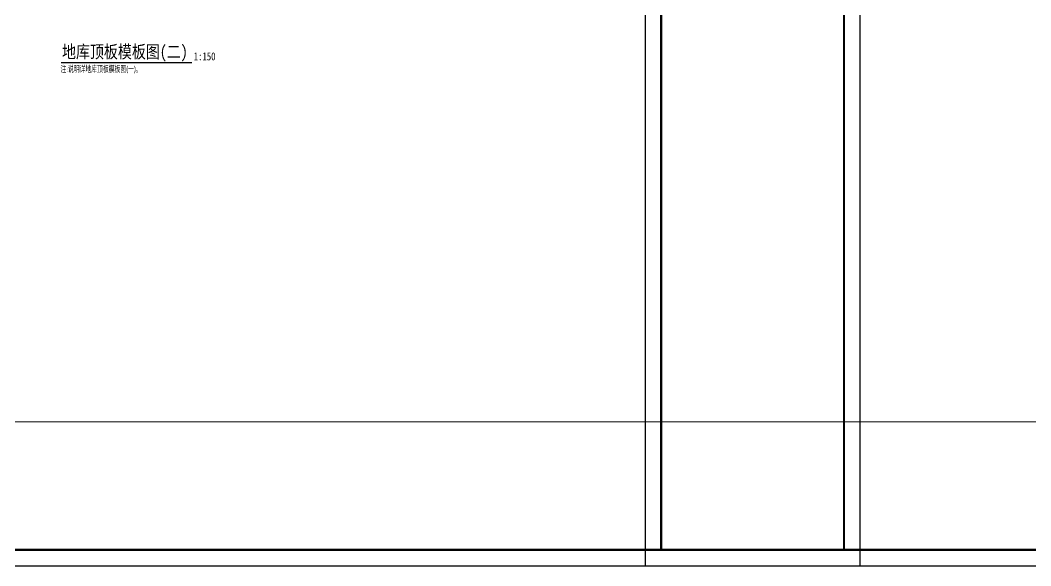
# Model space of a CAD drawing. Extents: x -302153 to 1239823, y 44204 to 1496698.
# Drawn here: x 1051799 to 1146520, y 727248 to 778397 of the extents above; entities that cross this region are included whole.
import ezdxf
from ezdxf.enums import TextEntityAlignment as Align

# ---------------------------------------------------------------- set-up
doc = ezdxf.new("R2010")
doc.units = 0
doc.header["$LTSCALE"] = 1500
doc.header["$MEASUREMENT"] = 0
doc.layers.add('TEXT', color=7, linetype='CONTINUOUS')
doc.layers.add('内框', color=8, linetype='CONTINUOUS', plot=False)
doc.styles.add('TH-STYLE2', font='', dxfattribs={"width": 0.8})
doc.styles.add('TH-STYLE3', font='tssdeng.shx', dxfattribs={"width": 0.7, "bigfont": 'tssdchn.shx'})
doc.styles.add('黑体', font='simhei.ttf')
doc.styles.get('TH-STYLE2').set_extended_font_data('SimSun')

# ---------------------------------------------------------------- blocks, each defined once
blk = doc.blocks.new('THAPE_A0L1_inner')
at = {"layer": '内框'}
blk.add_line((1476, 774), (1476, 802), dxfattribs=at)
blk.add_lwpolyline([(0, 0), (1486, 0), (1486, 841), (0, 841)], close=True, dxfattribs=at)
at = {"layer": '内框', "const_width": 1.4}
blk.add_lwpolyline([(25, 831), (25, 10), (1476, 10), (1476, 831)], close=True, dxfattribs=at)
at = {"layer": '内框', "const_width": 0.5}
blk.add_lwpolyline([(1396, 831), (1396, 10)], dxfattribs=at)
at = {"layer": '内框', "style": '黑体', "width": 0.8}
blk.add_attdef('内框名称', (73.61, 847.62), '', height=10, dxfattribs=at)

msp = doc.modelspace()

# ---------------------------------------------------------------- linework, layer by layer
at = {"layer": 'TEXT', "const_width": 120}
msp.add_lwpolyline([(1055626.0686, 774408.8323), (1067893.1169, 774408.8323)], dxfattribs=at)

# ---------------------------------------------------------------- block references
at = {"layer": '内框', "xscale": 150, "yscale": 150, "zscale": 150, "rotation": 270}
for p in [(1004362.6912, 950147.9042), (1110372.8135, 950147.9042)]:
    msp.add_blockref('THAPE_A0L1_inner', p, dxfattribs=at)

# ---------------------------------------------------------------- texts
at = {"layer": 'TEXT', "style": 'TH-STYLE2', "width": 0.8}
for s, height, p in [('地库顶板模板图(二)', 1200, (1055718.0046, 774483.8323)), ('1:150', 750, (1068065.1897, 774408.8323))]:
    msp.add_text(s, height=height, dxfattribs=at).set_placement(p, align=Align.BOTTOM_LEFT)
at = {"layer": 'TEXT', "ltscale": 0.85, "style": 'TH-STYLE3', "width": 0.7}
msp.add_text('注:说明详地库顶板模板图(一)。', height=600, dxfattribs=at).set_placement((1055569.726, 773470.658, 0))

doc.saveas('drawing.dxf')
